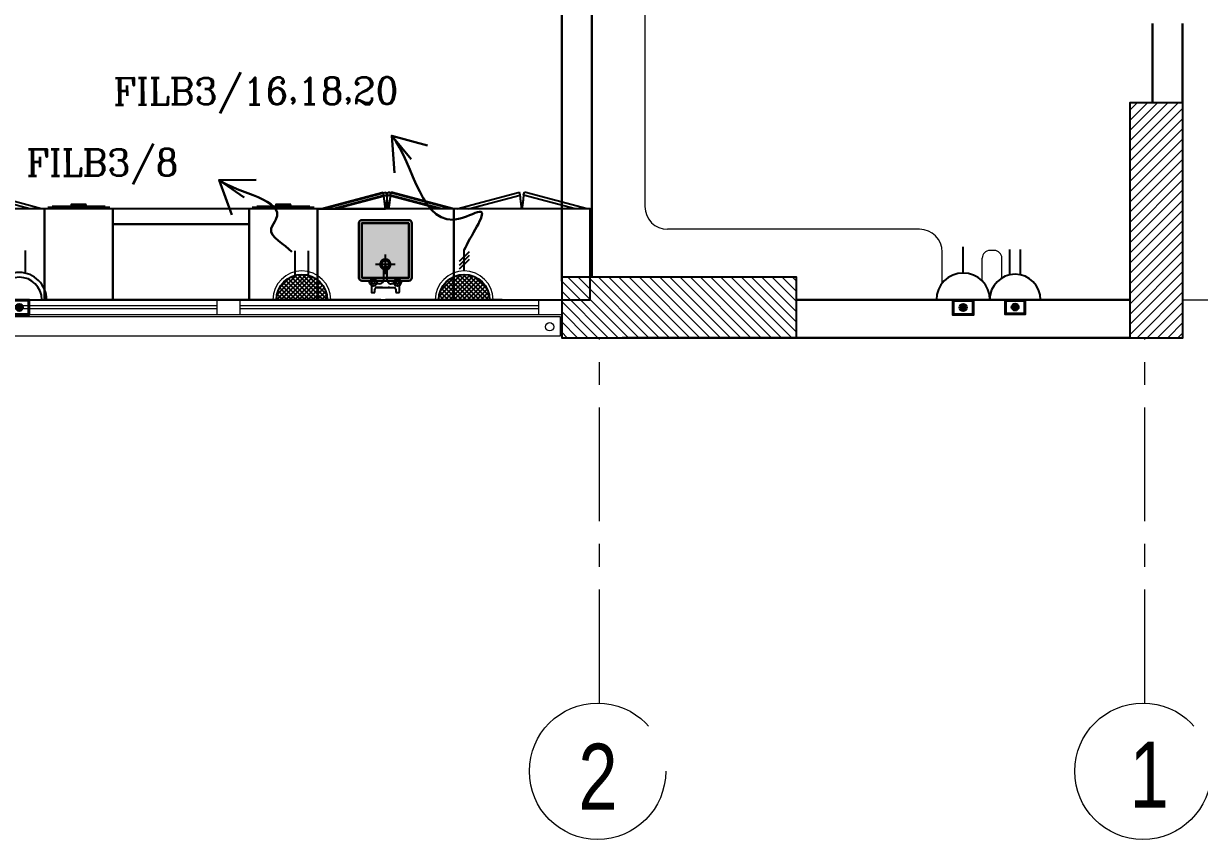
# Model space of a CAD drawing. Extents: x 1315 to 1416, y 473 to 837.
# Drawn here: x 1374.68 to 1382.45, y 610.29 to 615.68 of the extents above; entities that cross this region are included whole.
import ezdxf

# ---------------------------------------------------------------- set-up
doc = ezdxf.new("R2010")
doc.units = 0
doc.header["$MEASUREMENT"] = 0
for name, pattern in [('ACAD_ISO02W100', [15, 12, -3]), ('CENTERX2', [4, 2.5, -0.5, 0.5, -0.5]), ('DASHED', [19.049999999999997, 12.7, -6.349999999999998]), ('DASHED2', [0.375, 0.25, -0.125])]:
    doc.linetypes.add(name, pattern=pattern)
doc.layers.get('0').update_dxf_attribs({"color": 252, "linetype": 'CONTINUOUS', "lineweight": 30})
for name, color, linetype in [('-FUR', 252, 'CONTINUOUS'), ('E-SOCKETS', 6, 'CONTINUOUS'), ('POWER', 1, 'CONTINUOUS'), ('SAN', 252, 'CONTINUOUS'), ('WIRING', 4, 'CONTINUOUS')]:
    doc.layers.add(name, color=color, linetype=linetype)
for name, color, linetype, lineweight in [('axis', 252, 'CENTERX2', 5), ('Column', 252, 'CONTINUOUS', 25), ('elev', 252, 'CONTINUOUS', 9), ('Elevation', 252, 'CONTINUOUS', 18), ('hatch', 252, 'CONTINUOUS', 9), ('Socket', 3, 'CONTINUOUS', 15), ('txt in circle', 252, 'CONTINUOUS', 13), ('Wall', 252, 'CONTINUOUS', 30), ('WINDOW', 252, 'CONTINUOUS', 5), ('WIRRING', 3, 'CONTINUOUS', 5)]:
    doc.layers.add(name, color=color, linetype=linetype, lineweight=lineweight)
doc.styles.add('ARIAL', font='arial.ttf')
doc.styles.add('E80', font='romanc.shx')
doc.styles.add('SOSA2', font='SOSA.shx', dxfattribs={"width": 0.8})
doc.dimstyles.new('DIM-100-IN', dxfattribs={"dimtxt": 0.22, "dimasz": 0.1, "dimexe": 0.15, "dimexo": 0.15, "dimgap": 0, "dimtad": 0, "dimrnd": 0.05, "dimzin": 1, "dimdsep": 46, "dimtxsty": 'ARIAL', "dimblk": 'DOT', "dimcen": 0.2, "dimclrd": 256, "dimclre": 256, "dimclrt": 23, "dimadec": 0, "dimazin": 0, "dimtfac": 1, "dimtmove": 2, "dimatfit": 2, "dimldrblk": 'OPEN90', "dimfxl": 0.15, "dimfxlon": 1, "dimtolj": 1, "dimtzin": 0, "dimlwe": -1, "dimarcsym": 0})

# ---------------------------------------------------------------- blocks, each defined once
blk = doc.blocks.new('A$C11ED6BD5')
at = {"layer": 'axis', "color": 0, "ltscale": 0.3}
for p, q in [((-2.274e-13, 0.2499999999997726), (3.22171341332455, 0.2499999999997726)), ((-3.850000000000363, -2.411147639998716), (-3.850000000000363, -1.137e-13)), ((-0.2500000000004547, -2.411147639998716), (-0.2500000000004547, -1.137e-13))]:
    blk.add_line(p, q, dxfattribs=at)
at = {"layer": 'axis', "color": 0}
for centre in [(-3.863430785680976, -2.860947166450273), (-0.2634307856808391, -2.860947166450273)]:
    blk.add_circle(centre, 0.45, dxfattribs=at)
at = {"layer": 'txt in circle', "color": 0, "ltscale": 0.01, "char_height": 0.4354560000000001, "attachment_point": 5, "style": 'SOSA2'}
for s, insert in [('2', (-3.86048300434254, -2.896986387921629)), ('1', (-0.2220841288913107, -2.883116545375628))]:
    blk.add_mtext(s, dxfattribs=dict(at, insert=insert))
blk = doc.blocks.new('5')
at = {"layer": '-FUR', "linetype": 'ACAD_ISO02W100'}
for p, q in [((41999.78853774873, -66320.44784204697), (42000.68853774872, -66320.44784204697)), ((41999.80853774873, -66321.04784204697), (42000.22210122364, -66321.15865604609)), ((41999.88581181482, -66321.04784204697), (42000.22727760455, -66321.13933752957)), ((42000.59126368263, -66321.04784204697), (42000.24979789291, -66321.13933752957)), ((42000.66853774873, -66321.04784204697), (42000.25497427382, -66321.15865604609)), ((42000.22727760455, -66321.13933752957), (42000.22210122364, -66321.15865604609)), ((42000.24979789291, -66321.13933752957), (42000.25497427382, -66321.15865604609))]:
    blk.add_line(p, q, dxfattribs=at)
at = {"layer": '-FUR'}
blk.add_lwpolyline([(41999.78853774873, -66320.44784204697), (42000.68853774872, -66320.44784204697), (42000.68853774872, -66321.04784204697), (41999.78853774873, -66321.04784204697)], close=True, dxfattribs=at)
at = {"layer": '-FUR', "linetype": 'ACAD_ISO02W100'}
for centre, start, end in [((42001.75381514877, -66321.28076446554), 171.2611213296356, 174.7069094137794), ((41998.72326034871, -66321.28076446554), 5.29309058622053, 8.738878670364311)]:
    blk.add_arc(centre, 1.533074835783438, start, end, dxfattribs=at)
blk = doc.blocks.new('3')
at = {"layer": '-FUR', "linetype": 'ACAD_ISO02W100'}
blk.add_line((41990.01941317181, -66320.48022711033), (41990.46941317183, -66320.48022711033), dxfattribs=at)
at = {"layer": '-FUR'}
for p, q in [((41990.03941317181, -66321.09022711034), (41990.44941317182, -66321.09022711034)), ((41990.06941317183, -66321.09522711032), (41990.41941317181, -66321.09522711032))]:
    blk.add_line(p, q, dxfattribs=at)
blk.add_lwpolyline([(41990.01941317181, -66321.08022711032), (41990.46941317183, -66321.08022711032), (41990.46941317181, -66320.48022711033), (41990.01941317181, -66320.48022711033)], close=True, dxfattribs=at)
at = {"layer": '-FUR', "color": 1}
blk.add_lwpolyline([(41990.19441317181, -66321.11022711032), (41990.29441317183, -66321.11022711032), (41990.29441317183, -66321.10022711032), (41990.19441317181, -66321.10022711032)], close=True, dxfattribs=at)
blk = doc.blocks.new('ba7es')
at = {"layer": '-FUR', "linetype": 'ACAD_ISO02W100'}
blk.add_line((1323.889523409866, 576.6577940327383), (1322.989523409867, 576.6577940327383), dxfattribs=at)
for p, q in [((1323.889523409866, 577.2577940327384), (1322.989523409866, 577.2577940327384)), ((1322.989523409866, 577.2577940327384), (1322.989523409866, 576.6577940327383)), ((1323.889523409866, 576.6577940327383), (1323.889523409866, 577.2577940327384)), ((1322.989523409866, 576.6577940327383), (1322.989523409866, 576.7577940327385)), ((1322.989523409866, 576.7577940327385), (1323.889523409866, 576.7577940327385))]:
    blk.add_line(p, q)
blk = doc.blocks.new('YY5Y5')
at = {"layer": 'SAN', "color": 1}
for p, q in [((433.8299524483771, 542.0353399230077), (433.8299524483771, 538.5632871204119)), ((435.7349524483772, 542.4103399230077), (434.2049524483771, 542.4103399230077)), ((435.7349524483772, 540.5528399230077), (435.7349524483772, 542.4103399230077)), ((446.1798405755986, 539.5528399230077), (436.7349524483772, 539.5528399230077)), ((443.0364909099159, 539.5528399230077), (446.1649524483772, 539.5528399230077)), ((447.1649524483772, 542.4103399230077), (447.1649524483772, 540.5528399230075)), ((448.6949524483771, 542.4103399230077), (447.1649524483772, 542.4103399230077)), ((449.0699524483778, 538.5632871204116), (449.0699524483778, 542.0353399230077)), ((434.1620984389513, 537.5616067070109), (433.7030249017836, 538.0206802441787)), ((434.1620984389513, 536.1473931446377), (433.7030249017836, 535.68831960747)), ((435.5763120013245, 537.5616067070109), (436.0353855384922, 538.0206802441787)), ((435.5763120013245, 536.1473931446377), (436.0353855384922, 535.68831960747)), ((436.7200643211554, 537.6478399230076), (438.2474524483773, 537.6478399230076)), ((440.4974524483773, 535.3978399230076), (440.4974524483773, 528.7356687512626)), ((442.4024524483773, 528.7356687512623), (442.4024524483773, 535.3978399230076)), ((444.6524524483772, 537.6478399230076), (446.1798405755986, 537.6478399230076)), ((447.3235928954293, 537.5616067070109), (446.8645193582616, 538.0206802441787)), ((447.3235928954293, 536.1473931446377), (446.8645193582616, 535.68831960747)), ((448.7378064578025, 537.5616067070109), (449.1968799949703, 538.0206802441787)), ((448.7378064578025, 536.1473931446377), (449.1968799949703, 535.68831960747)), ((440.8724524483771, 528.3606687512623), (442.0274524483772, 528.3606687512623))]:
    blk.add_line(p, q, dxfattribs=at)
at = {"layer": 'SAN', "color": 1, "linetype": 'Continuous'}
blk.add_line((439.2287986022243, 539.5528399230077), (439.8634139868383, 539.5528399230077), dxfattribs=at)
at = {"layer": 'SAN', "color": 2, "linetype": 'DASHED'}
for points in [[(436.0563877093855, 527.0279867387471), (446.8435171873685, 527.0279867387471)], [(441.449952448377, 532.4215514777384), (441.449952448377, 521.6344219997557)]]:
    blk.add_lwpolyline(points, dxfattribs=at)
at = {"layer": 'SAN', "color": 1}
for centre, radius in [((434.869205220138, 536.8544999258244), 2), ((434.869205220138, 536.8544999258244), 1), ((434.869205220138, 536.8544999258244), 0.8), ((448.0306996766159, 536.8544999258244), 2), ((448.0306996766159, 536.8544999258244), 1), ((448.0306996766159, 536.8544999258244), 0.8)]:
    blk.add_circle(centre, radius, dxfattribs=at)
for centre, radius, start, end in [((434.2049524483771, 542.0353399230077), 0.375, 90, 180), ((436.7349524483772, 540.5528399230077), 1, 180, 269.9999999999993), ((446.1649524483772, 540.5528399230075), 1, 270, 0), ((448.6949524483771, 542.0353399230077), 0.375, 0, 90), ((438.2474524483773, 535.3978399230076), 2.25, 0, 90.00000000000038), ((444.6524524483772, 535.3978399230076), 2.25, 90.00000000000038, 180), ((441.449952448377, 527.0279867387471), 2.863051791674743, 109.431944475873, 70.56805552411734), ((441.449952448377, 527.0279867387471), 2.078403032943442, 117.2764679737789, 62.72353202620878), ((440.8724524483771, 528.7356687512626), 0.375, 179.9999999999995, 270), ((442.0274524483772, 528.7356687512623), 0.375, 270, 359.9999999999995)]:
    blk.add_arc(centre, radius, start, end, dxfattribs=at)
blk = doc.blocks.new('fd')
at = {"layer": '-FUR'}
h = blk.add_hatch(color=254, dxfattribs=at)
h.paths.add_polyline_path([(1322.663644972406, 576.6994484622995), (1322.353644972406, 576.6994484622998), (1322.353644972406, 577.0594484622998), (1322.663644972406, 577.0594484622997)], flags=16)
edge = h.paths.add_edge_path()
edge.add_line((1322.663644972406, 576.6794484622995), (1322.353644972406, 576.6794484622995))
edge.add_arc((1322.353644972406, 576.6994484622998), 0.0199999999999818, 180, 270, ccw=False)
edge.add_line((1322.333644972406, 576.6994484622998), (1322.333644972406, 577.0594484622998))
edge.add_arc((1322.353644972406, 577.0594484622998), 0.0199999999999818, 90, 180, ccw=False)
edge.add_line((1322.353644972406, 577.0794484622999), (1322.663644972406, 577.0794484622999))
edge.add_arc((1322.663644972406, 577.0594484622997), 0.0199999999999818, 0, 90, ccw=False)
edge.add_line((1322.683644972406, 577.0594484622997), (1322.683644972406, 576.6994484622995))
edge.add_arc((1322.663644972406, 576.6994484622995), 0.0199999999999818, -90, 0, ccw=False)
blk.add_hatch(color=253, dxfattribs=at).paths.add_polyline_path([(1322.663644972406, 577.0594484622997), (1322.663644972406, 576.6994484622995), (1322.353644972406, 576.6994484622998), (1322.353644972406, 577.0594484622998)])
h = blk.add_hatch(color=251, dxfattribs=at)
h.paths.add_polyline_path([(1322.633710555586, 577.0294484622997), (1322.663644972406, 577.0594484622997), (1322.663644972406, 576.6994484622995), (1322.633644972406, 576.7294484622993)])
h.paths.add_polyline_path([(1322.633644972406, 576.7294484622993), (1322.663644972406, 576.6994484622995), (1322.353644972406, 576.6994484622998), (1322.383644972406, 576.7294484622993)])
h = blk.add_hatch(color=252, dxfattribs=at)
h.paths.add_polyline_path([(1322.383644972406, 577.0294484622997), (1322.353644972406, 577.0594484622998), (1322.663644972406, 577.0594484622997), (1322.633710555586, 577.0294484622997)])
h.paths.add_polyline_path([(1322.383644972406, 576.7294484622993), (1322.353644972406, 576.6994484622998), (1322.353644972406, 577.0594484622998), (1322.383644972406, 577.0294484622997)])
for p, q in [((1322.478384221907, 577.2055755229043), (1322.059719286022, 577.2055755229043)), ((1322.478384221907, 577.2055755229043), (1322.959719286022, 577.2055755229043)), ((1322.059719286022, 576.6055755229042), (1322.509719286022, 576.6055755229042)), ((1322.959719286022, 576.6055755229042), (1322.509719286022, 576.6055755229042))]:
    blk.add_line(p, q, dxfattribs=at)
at = {"layer": '-FUR', "linetype": 'ACAD_ISO02W100'}
for p, q in [((1322.059719286022, 577.2055755229042), (1322.509719286022, 577.2055755229042)), ((1322.959719286022, 577.2055755229042), (1322.509719286022, 577.2055755229042)), ((1322.099719286021, 576.6055755229042), (1322.51328276094, 576.4947615237778)), ((1322.176993352126, 576.6055755229042), (1322.518459141842, 576.5140800403037)), ((1322.882445219924, 576.6055755229042), (1322.540979430208, 576.5140800403037)), ((1322.959719286022, 576.6055755229042), (1322.546155811111, 576.4947615237778)), ((1322.518459141842, 576.5140800403037), (1322.51328276094, 576.4947615237778)), ((1322.540979430208, 576.5140800403037), (1322.546155811111, 576.4947615237778))]:
    blk.add_line(p, q, dxfattribs=at)
for centre, start, end in [((1324.044996686052, 576.3726531043372), 171.2611213296332, 174.7069094138), ((1321.014441885998, 576.3726531043372), 5.293090586199872, 8.738878670366793)]:
    blk.add_arc(centre, 1.533074835783438, start, end, dxfattribs=at)
for p, q in [((1322.059719286022, 577.2055755229042), (1322.059719286022, 576.6055755229042)), ((1322.959719286022, 577.2055755229042), (1322.959719286022, 576.6055755229042))]:
    blk.add_line(p, q)
blk.add_lwpolyline([(1322.663644972406, 576.6794484622995), (1322.353644972406, 576.6794484622995, -0.4142135623730955), (1322.333644972406, 576.6994484622998), (1322.333644972406, 577.0594484622998, -0.4142135623730951), (1322.353644972406, 577.0794484622999), (1322.663644972406, 577.0794484622999, -0.4142135623730951), (1322.683644972406, 577.0594484622997), (1322.683644972406, 576.6994484622995, -0.4142135623730955)], format="xyb", close=True)
blk.add_lwpolyline([(1322.663644972406, 576.6794484622995), (1322.353644972406, 576.6794484622995, -0.4142135623730955), (1322.333644972406, 576.6994484622998), (1322.333644972406, 577.0594484622998, -0.4142135623730951), (1322.353644972406, 577.0794484622999), (1322.663644972406, 577.0794484622999, -0.4142135623730951), (1322.683644972406, 577.0594484622997), (1322.683644972406, 576.6994484622995, -0.4142135623730955)], format="xyb", close=True)
blk.add_lwpolyline([(1322.663644972406, 576.6994484622995), (1322.353644972406, 576.6994484622995), (1322.353644972406, 577.0594484622998), (1322.663644972406, 577.0594484622998)], close=True)
at = {"extrusion": (0, 0, -1), "xscale": 0.0121000000000322, "yscale": 0.0121000000000322, "zscale": -0.0121}
blk.add_blockref('YY5Y5', (-1327.850189397031, 570.5947215992311), dxfattribs=at)
blk = doc.blocks.new('juy')
blk.add_line((1322.959719286022, 577.2055755229042), (1322.959719286022, 576.6055755229042))
blk.add_blockref('fd', (0, 0))
blk = doc.blocks.new('LAB1')
h = blk.add_hatch(color=256)
h.set_gradient(color1=(255, 191, 127), color2=(255, 181, 107), one_color=1, tint=0.7099999785423279)
h.paths.add_polyline_path([(998.3215412501036, 470.2734759856602), (998.0115412501036, 470.2734759856598), (998.0115412501036, 469.9134759856598), (998.3215412501036, 469.9134759856599)], flags=0)
edge = h.paths.add_edge_path(flags=17)
edge.add_line((998.3215412501036, 470.2934759856601), (998.0115412501036, 470.2934759856599))
edge.add_arc((998.0115412501036, 470.2734759856598), 0.0199999999999818, 90, 180)
edge.add_line((997.9915412501036, 470.2734759856598), (997.9915412501036, 469.9134759856598))
edge.add_arc((998.0115412501036, 469.9134759856598), 0.0199999999999818, 180, 270)
edge.add_line((998.0115412501036, 469.8934759856598), (998.3215412501036, 469.8934759856601))
edge.add_arc((998.3215412501036, 469.9134759856599), 0.0199999999999818, 270, 360)
edge.add_line((998.3415412501037, 469.9134759856599), (998.3415412501037, 470.2734759856602))
edge.add_arc((998.3215412501036, 470.2734759856602), 0.0199999999999818, 360, 450)
edge = h.paths.add_edge_path(flags=0)
edge.add_line((998.1550160000893, 469.9805012568814), (998.1550160000893, 469.899888985704))
edge = h.paths.add_edge_path(flags=0)
edge.add_line((998.1780665000892, 469.899888985704), (998.1780665000892, 469.9805012568814))
edge = h.paths.add_edge_path(flags=0)
edge.add_line((998.1665412500893, 469.9359020758914), (998.1665412500893, 470.0664263425742))
edge = h.paths.add_edge_path(flags=0)
edge.add_line((998.2318033834313, 470.0011642092326), (998.1012791167473, 470.0011642092326))
edge = h.paths.add_edge_path(flags=0)
edge.add_arc((998.1665412500893, 470.0011642092326), 0.0346429266793566, -70.56805552366978, 250.56805552366978, ccw=False)
edge = h.paths.add_edge_path(flags=0)
edge.add_arc((998.1665412500893, 470.0011642092326), 0.0251486766986826, -62.72353202634997, 242.7235320263503, ccw=False)
edge = h.paths.add_edge_path(flags=0)
edge.add_arc((998.1595535000893, 469.9805012568814), 0.0045375000000121, 90, 180, ccw=False)
edge = h.paths.add_edge_path(flags=0)
edge.add_arc((998.1735290000893, 469.9805012568814), 0.0045375000000121, 0, 90, ccw=False)
edge = h.paths.add_edge_path(flags=0)
edge.add_line((998.1735290000893, 469.9850387568814), (998.1595535000893, 469.9850387568814))
edge = h.paths.add_edge_path(flags=16)
edge.add_arc((998.0869142086273, 469.88226339967), 0.0121000000000322, 0, 360, ccw=False)
edge = h.paths.add_edge_path(flags=16)
edge.add_line((998.2376122994988, 469.8908193917222), (998.232057509699, 469.8963741815219))
edge = h.paths.add_edge_path(flags=16)
edge.add_line((998.2547242836037, 469.8908193917222), (998.2602790734034, 469.8963741815219))
edge = h.paths.add_edge_path(flags=16)
edge.add_line((998.078358216575, 469.8908193917222), (998.0728034267752, 469.8963741815219))
edge = h.paths.add_edge_path(flags=16)
edge.add_line((998.0954702006798, 469.8908193917222), (998.1010249904796, 469.8963741815219))
h = blk.add_hatch(color=256)
h.set_gradient(color1=(255, 191, 127), color2=(255, 181, 107), one_color=1, tint=0.7099999785423279)
edge = h.paths.add_edge_path(flags=17)
edge.add_line((998.3215412501036, 470.2934759856601), (998.0115412501036, 470.2934759856599))
edge.add_arc((998.0115412501036, 470.2734759856598), 0.0199999999999818, 90, 180)
edge.add_line((997.9915412501036, 470.2734759856598), (997.9915412501036, 469.9134759856598))
edge.add_arc((998.0115412501036, 469.9134759856598), 0.0199999999999818, 180, 270)
edge.add_line((998.0115412501036, 469.8934759856598), (998.3215412501036, 469.8934759856601))
edge.add_arc((998.3215412501036, 469.9134759856599), 0.0199999999999818, 270, 360)
edge.add_line((998.3415412501037, 469.9134759856599), (998.3415412501037, 470.2734759856602))
edge.add_arc((998.3215412501036, 470.2734759856602), 0.0199999999999818, 360, 450)
h.paths.add_polyline_path([(998.3215412501036, 470.2734759856602), (998.0115412501036, 470.2734759856598), (998.0115412501036, 469.9134759856598), (998.3215412501036, 469.9134759856599)], flags=0)
edge = h.paths.add_edge_path(flags=0)
edge.add_line((998.1550160000893, 469.9805012568814), (998.1550160000893, 469.899888985704))
edge = h.paths.add_edge_path(flags=0)
edge.add_line((998.1780665000892, 469.899888985704), (998.1780665000892, 469.9805012568814))
edge = h.paths.add_edge_path(flags=0)
edge.add_line((998.1665412500893, 469.9359020758914), (998.1665412500893, 470.0664263425742))
edge = h.paths.add_edge_path(flags=0)
edge.add_line((998.2318033834313, 470.0011642092326), (998.1012791167473, 470.0011642092326))
edge = h.paths.add_edge_path(flags=0)
edge.add_arc((998.1665412500893, 470.0011642092326), 0.0346429266793566, -70.56805552366978, 250.56805552366978, ccw=False)
edge = h.paths.add_edge_path(flags=0)
edge.add_arc((998.1665412500893, 470.0011642092326), 0.0251486766986826, -62.72353202634997, 242.7235320263503, ccw=False)
edge = h.paths.add_edge_path(flags=0)
edge.add_arc((998.1595535000893, 469.9805012568814), 0.0045375000000121, 90, 180, ccw=False)
edge = h.paths.add_edge_path(flags=0)
edge.add_arc((998.1735290000893, 469.9805012568814), 0.0045375000000121, 0, 90, ccw=False)
edge = h.paths.add_edge_path(flags=0)
edge.add_line((998.1735290000893, 469.9850387568814), (998.1595535000893, 469.9850387568814))
edge = h.paths.add_edge_path(flags=16)
edge.add_arc((998.0869142086273, 469.88226339967), 0.0121000000000322, 0, 360, ccw=False)
edge = h.paths.add_edge_path(flags=16)
edge.add_line((998.2376122994988, 469.8908193917222), (998.232057509699, 469.8963741815219))
edge = h.paths.add_edge_path(flags=16)
edge.add_line((998.2547242836037, 469.8908193917222), (998.2602790734034, 469.8963741815219))
edge = h.paths.add_edge_path(flags=16)
edge.add_line((998.078358216575, 469.8908193917222), (998.0728034267752, 469.8963741815219))
edge = h.paths.add_edge_path(flags=16)
edge.add_line((998.0954702006798, 469.8908193917222), (998.1010249904796, 469.8963741815219))
h = blk.add_hatch(color=256)
h.set_gradient(color1=(255, 191, 127), color2=(255, 181, 107), one_color=1, tint=0.7099999785423279)
edge = h.paths.add_edge_path(flags=16)
edge.add_line((998.3215412501036, 470.2934759856601), (998.0115412501036, 470.2934759856599))
edge.add_arc((998.0115412501036, 470.2734759856598), 0.0199999999999818, 90, 180)
edge.add_line((997.9915412501036, 470.2734759856598), (997.9915412501036, 469.9134759856598))
edge.add_arc((998.0115412501036, 469.9134759856598), 0.0199999999999818, 180, 270)
edge.add_line((998.0115412501036, 469.8934759856598), (998.3215412501036, 469.8934759856601))
edge.add_arc((998.3215412501036, 469.9134759856599), 0.0199999999999818, 270, 360)
edge.add_line((998.3415412501037, 469.9134759856599), (998.3415412501037, 470.2734759856602))
edge.add_arc((998.3215412501036, 470.2734759856602), 0.0199999999999818, 360, 450)
edge = h.paths.add_edge_path()
edge.add_arc((998.0869142086273, 469.88226339967), 0.0242000000000644, 0, 360, ccw=False)
edge = h.paths.add_edge_path(flags=16)
edge.add_arc((998.0869142086273, 469.88226339967), 0.0121000000000322, 0, 360, ccw=False)
edge = h.paths.add_edge_path(flags=16)
edge.add_arc((998.0869142086273, 469.88226339967), 0.0096800000000258, 0, 360, ccw=False)
edge = h.paths.add_edge_path(flags=16)
edge.add_line((998.078358216575, 469.8908193917222), (998.0728034267752, 469.8963741815219))
edge = h.paths.add_edge_path(flags=16)
edge.add_line((998.078358216575, 469.8737074076176), (998.0728034267752, 469.8681526178178))
edge = h.paths.add_edge_path(flags=16)
edge.add_line((998.0954702006798, 469.8908193917222), (998.1010249904796, 469.8963741815219))
edge = h.paths.add_edge_path(flags=16)
edge.add_line((998.0954702006798, 469.8737074076176), (998.1010249904796, 469.8681526178178))
h = blk.add_hatch(color=256)
h.set_gradient(color1=(255, 191, 127), color2=(255, 181, 107), one_color=1, tint=0.7099999785423279)
edge = h.paths.add_edge_path(flags=16)
edge.add_line((998.3215412501036, 470.2934759856601), (998.0115412501036, 470.2934759856599))
edge.add_arc((998.0115412501036, 470.2734759856598), 0.0199999999999818, 90, 180)
edge.add_line((997.9915412501036, 470.2734759856598), (997.9915412501036, 469.9134759856598))
edge.add_arc((998.0115412501036, 469.9134759856598), 0.0199999999999818, 180, 270)
edge.add_line((998.0115412501036, 469.8934759856598), (998.3215412501036, 469.8934759856601))
edge.add_arc((998.3215412501036, 469.9134759856599), 0.0199999999999818, 270, 360)
edge.add_line((998.3415412501037, 469.9134759856599), (998.3415412501037, 470.2734759856602))
edge.add_arc((998.3215412501036, 470.2734759856602), 0.0199999999999818, 360, 450)
edge = h.paths.add_edge_path()
edge.add_arc((998.2461682915512, 469.88226339967), 0.0242000000000644, 0, 360, ccw=False)
edge = h.paths.add_edge_path(flags=16)
edge.add_arc((998.2461682915512, 469.88226339967), 0.0121000000000322, 0, 360, ccw=False)
edge = h.paths.add_edge_path(flags=16)
edge.add_arc((998.2461682915512, 469.88226339967), 0.0096800000000258, 0, 360, ccw=False)
edge = h.paths.add_edge_path(flags=16)
edge.add_line((998.2376122994988, 469.8908193917222), (998.232057509699, 469.8963741815219))
edge = h.paths.add_edge_path(flags=16)
edge.add_line((998.2376122994988, 469.8737074076176), (998.232057509699, 469.8681526178178))
edge = h.paths.add_edge_path(flags=16)
edge.add_line((998.2547242836037, 469.8908193917222), (998.2602790734034, 469.8963741815219))
edge = h.paths.add_edge_path(flags=16)
edge.add_line((998.2547242836037, 469.8737074076176), (998.2602790734034, 469.8681526178178))
h = blk.add_hatch(color=256)
h.set_gradient(color1=(255, 191, 127), color2=(255, 181, 107), one_color=1, tint=0.7099999785423279)
edge = h.paths.add_edge_path(flags=16)
edge.add_line((998.3215412501036, 470.2934759856601), (998.0115412501036, 470.2934759856599))
edge.add_arc((998.0115412501036, 470.2734759856598), 0.0199999999999818, 90, 180)
edge.add_line((997.9915412501036, 470.2734759856598), (997.9915412501036, 469.9134759856598))
edge.add_arc((998.0115412501036, 469.9134759856598), 0.0199999999999818, 180, 270)
edge.add_line((998.0115412501036, 469.8934759856598), (998.3215412501036, 469.8934759856601))
edge.add_arc((998.3215412501036, 469.9134759856599), 0.0199999999999818, 270, 360)
edge.add_line((998.3415412501037, 469.9134759856599), (998.3415412501037, 470.2734759856602))
edge.add_arc((998.3215412501036, 470.2734759856602), 0.0199999999999818, 360, 450)
edge = h.paths.add_edge_path(flags=0)
edge.add_line((998.1550160000893, 469.9805012568814), (998.1550160000893, 469.899888985704))
edge = h.paths.add_edge_path()
edge.add_arc((998.1277910000892, 469.899888985704), 0.0272250000000725, 270, 360, ccw=False)
h = blk.add_hatch(color=256)
h.set_gradient(color1=(255, 191, 127), color2=(255, 181, 107), one_color=1, tint=0.7099999785423279)
edge = h.paths.add_edge_path(flags=16)
edge.add_line((998.3215412501036, 470.2934759856601), (998.0115412501036, 470.2934759856599))
edge.add_arc((998.0115412501036, 470.2734759856598), 0.0199999999999818, 90, 180)
edge.add_line((997.9915412501036, 470.2734759856598), (997.9915412501036, 469.9134759856598))
edge.add_arc((998.0115412501036, 469.9134759856598), 0.0199999999999818, 180, 270)
edge.add_line((998.0115412501036, 469.8934759856598), (998.3215412501036, 469.8934759856601))
edge.add_arc((998.3215412501036, 469.9134759856599), 0.0199999999999818, 270, 360)
edge.add_line((998.3415412501037, 469.9134759856599), (998.3415412501037, 470.2734759856602))
edge.add_arc((998.3215412501036, 470.2734759856602), 0.0199999999999818, 360, 450)
edge = h.paths.add_edge_path(flags=0)
edge.add_line((998.1780665000892, 469.899888985704), (998.1780665000892, 469.9805012568814))
edge = h.paths.add_edge_path()
edge.add_arc((998.2052915000893, 469.899888985704), 0.0272250000000725, 180, 270, ccw=False)
h = blk.add_hatch(color=256)
h.set_gradient(color1=(255, 191, 127), color2=(255, 181, 107), one_color=1, tint=0.7099999785423279)
edge = h.paths.add_edge_path(flags=16)
edge.add_line((998.3215412501036, 470.2934759856601), (998.0115412501036, 470.2934759856599))
edge.add_arc((998.0115412501036, 470.2734759856598), 0.0199999999999818, 90, 180)
edge.add_line((997.9915412501036, 470.2734759856598), (997.9915412501036, 469.9134759856598))
edge.add_arc((998.0115412501036, 469.9134759856598), 0.0199999999999818, 180, 270)
edge.add_line((998.0115412501036, 469.8934759856598), (998.3215412501036, 469.8934759856601))
edge.add_arc((998.3215412501036, 469.9134759856599), 0.0199999999999818, 270, 360)
edge.add_line((998.3415412501037, 469.9134759856599), (998.3415412501037, 470.2734759856602))
edge.add_arc((998.3215412501036, 470.2734759856602), 0.0199999999999818, 360, 450)
h.paths.add_polyline_path([(998.3215412501036, 470.2734759856602), (998.0115412501036, 470.2734759856598), (998.0115412501036, 469.9134759856598), (998.3215412501036, 469.9134759856599)], flags=0)
edge = h.paths.add_edge_path(flags=17)
edge.add_line((998.3215412501036, 470.2934759856601), (998.0115412501036, 470.2934759856599))
edge.add_arc((998.0115412501036, 470.2734759856598), 0.0199999999999818, 90, 180)
edge.add_line((997.9915412501036, 470.2734759856598), (997.9915412501036, 469.9134759856598))
edge.add_arc((998.0115412501036, 469.9134759856598), 0.0199999999999818, 180, 270)
edge.add_line((998.0115412501036, 469.8934759856598), (998.3215412501036, 469.8934759856601))
edge.add_arc((998.3215412501036, 469.9134759856599), 0.0199999999999818, 270, 360)
edge.add_line((998.3415412501037, 469.9134759856599), (998.3415412501037, 470.2734759856602))
edge.add_arc((998.3215412501036, 470.2734759856602), 0.0199999999999818, 360, 450)
edge = h.paths.add_edge_path(flags=0)
edge.add_line((998.1550160000893, 469.9805012568814), (998.1550160000893, 469.899888985704))
edge = h.paths.add_edge_path(flags=0)
edge.add_line((998.1780665000892, 469.899888985704), (998.1780665000892, 469.9805012568814))
edge = h.paths.add_edge_path(flags=0)
edge.add_line((998.1665412500893, 469.9359020758914), (998.1665412500893, 470.0664263425742))
edge = h.paths.add_edge_path(flags=0)
edge.add_line((998.2318033834313, 470.0011642092326), (998.1012791167473, 470.0011642092326))
edge = h.paths.add_edge_path(flags=0)
edge.add_arc((998.1665412500893, 470.0011642092326), 0.0346429266793566, -70.56805552366978, 250.56805552366978, ccw=False)
edge = h.paths.add_edge_path(flags=0)
edge.add_arc((998.1665412500893, 470.0011642092326), 0.0251486766986826, -62.72353202634997, 242.7235320263503, ccw=False)
edge = h.paths.add_edge_path(flags=0)
edge.add_arc((998.1595535000893, 469.9805012568814), 0.0045375000000121, 90, 180, ccw=False)
edge = h.paths.add_edge_path(flags=0)
edge.add_arc((998.1735290000893, 469.9805012568814), 0.0045375000000121, 0, 90, ccw=False)
edge = h.paths.add_edge_path(flags=0)
edge.add_line((998.1735290000893, 469.9850387568814), (998.1595535000893, 469.9850387568814))
edge = h.paths.add_edge_path(flags=16)
edge.add_arc((998.2461682915512, 469.88226339967), 0.0121000000000322, 0, 360, ccw=False)
edge = h.paths.add_edge_path(flags=16)
edge.add_arc((998.0869142086273, 469.88226339967), 0.0121000000000322, 0, 360, ccw=False)
edge = h.paths.add_edge_path(flags=16)
edge.add_line((998.2376122994988, 469.8908193917222), (998.232057509699, 469.8963741815219))
edge = h.paths.add_edge_path(flags=16)
edge.add_line((998.2547242836037, 469.8908193917222), (998.2602790734034, 469.8963741815219))
edge = h.paths.add_edge_path(flags=16)
edge.add_line((998.078358216575, 469.8908193917222), (998.0728034267752, 469.8963741815219))
edge = h.paths.add_edge_path(flags=16)
edge.add_line((998.0954702006798, 469.8908193917222), (998.1010249904796, 469.8963741815219))
at = {"xscale": -1, "rotation": 180}
for name, p in [('5', (-41004.77092218502, -65850.68049312188)), ('5', (-41002.07092218501, -65850.68049312188)), ('juy', (-324.3421037223029, 1046.972924447959)), ('5', (-41001.17092218502, -65850.68049312188)), ('ba7es', (-326.6219078461513, 1047.025142957794))]:
    blk.add_blockref(name, p, dxfattribs=at)
at = {"rotation": 180}
for p in [(42986.38702873554, -65850.71287818522), (42987.73702873553, -65850.71287818522)]:
    blk.add_blockref('3', p, dxfattribs=at)
blk = doc.blocks.new('220v outlet')
at = {"layer": 'E-SOCKETS'}
blk.add_hatch(color=2, dxfattribs=at).paths.add_polyline_path([(100.5608553812291, -42.97531660401197, 1), (100.4641076379598, -42.97531660401197, 1)])
at = {"layer": 'E-SOCKETS', "color": 2}
for p, q in [((100.5124815095947, -42.52047558899636), (100.5124815096038, -42.17547877504946)), ((100.865947448831, -42.87394152823263), (100.1590155703579, -42.87394152823263)), ((100.865947448831, -42.87394152823263), (100.1590155703579, -42.87394152823263))]:
    blk.add_line(p, q, dxfattribs=at)
for points in [[(100.3741507596271, -42.87394152823286), (100.6508122595619, -42.87394152823286), (100.6508122595619, -43.07669167979154), (100.3741507596271, -43.07669167979154)], [(100.3874403537175, -42.88723112232328), (100.6375226654714, -42.88723112232328), (100.6375226654714, -43.06340208570095), (100.3874403537175, -43.06340208570095)]]:
    blk.add_lwpolyline(points, close=True, dxfattribs=at)
blk.add_circle((100.5124815095947, -42.97531660401197), 0.0483738716346579, dxfattribs=at)
blk.add_arc((100.5124815095947, -42.87394152823286), 0.3534659392366183, 0, 180, dxfattribs=at)
blk = doc.blocks.new('DOUBLEX POWER SOCKET')
at = {"layer": 'POWER', "ltscale": 0.05}
h = blk.add_hatch(dxfattribs=at)
h.set_pattern_fill('ANSI37', color=213, scale=0.0001777777778695, angle=-90.00000000000001, style=0)
h.set_pattern_definition([(135.0000000121108, (-134.8048930804125, -140.6614732457195), (0.0117851071321364, 0.0117851071271542), []), (44.99999998788918, (-134.8048930804125, -140.6614732457195), (0.0117851071321362, -0.0117851071271542), [])])
edge = h.paths.add_edge_path()
edge.add_line((112.7597572689701, -131.9321210889915), (112.4930906021954, -131.9321210889915))
edge.add_ellipse((112.6264239355841, -131.9321210889915), major_axis=(0.1333333316570743, -2.14894252795e-05), ratio=0.9999999995778004, start_angle=0.009234400335117243, end_angle=180.0092344003351, ccw=False)
at = {"color": 7}
blk.add_arc((112.6264239355841, -131.9321210889915), 0.1515321598517886, 0, 180, dxfattribs=at)
at = {"layer": 'POWER', "color": 6}
for p, q in [((112.5917736113942, -131.8033432024443), (112.5917736113942, -131.6746795746233)), ((112.6610742597741, -131.8033432024443), (112.6610742597741, -131.6746795746233)), ((112.8264239356676, -131.9321210889915), (112.4264239354997, -131.9321210889915))]:
    blk.add_line(p, q, dxfattribs=at)
at = {"layer": 'POWER', "color": 6, "extrusion": (0, 0, -1)}
blk.add_ellipse((112.6264239355841, -131.9321210889915), major_axis=(0.1333333316570743, -2.14894252795e-05), ratio=0.9999999995778004, start_param=3.141431482899498, end_param=6.283024136489291, dxfattribs=at)
blk = doc.blocks.new('DOPLEX SOCKET WP')
at = {"layer": 'E-SOCKETS'}
blk.add_hatch(color=2, dxfattribs=at).paths.add_polyline_path([(48.2532611035053, -124.29059782744, -1), (48.30099661166494, -124.29059782744, -1)])
at = {"layer": 'E-SOCKETS', "color": 2}
for p, q in [((48.2373361917759, -124.0647439479652), (48.2373361917759, -123.9156313312499)), ((48.31733619177592, -124.0647439479652), (48.31733619177592, -123.9156313312499)), ((48.09675518880148, -124.2405791852421), (48.45750252631127, -124.2405791852421)), ((48.1027281362556, -124.2405791852421), (48.4515295789145, -124.2405791852421))]:
    blk.add_line(p, q, dxfattribs=at)
for points in [[(48.34538149497138, -124.2405791852421), (48.2088762201988, -124.2405791852421), (48.2088762201988, -124.3406164696096), (48.34538149497138, -124.3406164696096)], [(48.33882438564699, -124.2471362945363), (48.21543332946589, -124.2471362945363), (48.21543332946589, -124.3340593603151), (48.33882438564699, -124.3340593603151)]]:
    blk.add_lwpolyline(points, close=True, dxfattribs=at)
blk.add_circle((48.27712885755642, -124.29059782744), 0.0238677540622166, dxfattribs=at)
at = {"layer": 'E-SOCKETS', "color": 7, "linetype": 'DASHED'}
blk.add_arc((48.27712885755642, -124.2405791852421), 0.1803736687914216, 0, 180, dxfattribs=at)
at = {"layer": 'E-SOCKETS', "color": 2}
blk.add_arc((48.27712885755642, -124.2405791852421), 0.1491126167452952, 0, 180, dxfattribs=at)
blk = doc.blocks.new('INDUSTRIAL SOCKET 3PH')
at = {"layer": 'POWER', "ltscale": 0.05}
h = blk.add_hatch(dxfattribs=at)
h.set_pattern_fill('ANSI37', color=213, scale=0.0002237404702167, angle=-1.27e-14, style=0)
h.set_pattern_definition([(225.0000000121108, (63.92909425700125, -429.5095743840923), (-0.0148320304246305, 0.0148320304309008), []), (134.9999999878892, (63.92909425700125, -429.5095743840923), (0.0148320304246305, 0.0148320304309006), [])])
edge = h.paths.add_edge_path()
edge.add_line((52.94285413385614, -117.93952360495), (52.94285413385614, -118.2751343102379))
edge.add_ellipse((52.94285413385614, -118.1073289575922), major_axis=(2.70453043926e-05, 0.1678053504663068), ratio=0.9999999995778004, start_angle=0.009234400335117243, end_angle=180.0092344003351, ccw=False)
at = {"color": 7}
blk.add_arc((52.94285413385614, -118.1073289575922), 0.1907093063289301, 90, 270, dxfattribs=at)
at = {"layer": 'POWER', "color": 6}
for p, q in [((52.94285413385614, -117.8556209286232), (52.94285413385614, -118.3590369865624)), ((52.75214482752722, -118.1073289575922), (52.61362066760647, -118.1070082105952)), ((52.68757876589885, -118.138293314273), (52.62327078092896, -118.0719482234652)), ((52.71310910172287, -118.1383524287159), (52.648801116753, -118.0720073379082)), ((52.7386394375469, -118.1384115431589), (52.67433145257703, -118.0720664523511))]:
    blk.add_line(p, q, dxfattribs=at)
at = {"layer": 'POWER', "color": 6, "extrusion": (0, 0, -1)}
blk.add_ellipse((52.94285413385614, -118.1073289575922), major_axis=(2.70453043926e-05, 0.1678053504663068), ratio=0.9999999995778004, start_param=3.141431482899498, end_param=6.283024136489291, dxfattribs=at)
blk = doc.blocks.new('_Dot')
at = {"color": 0, "linetype": 'ByBlock', "lineweight": -2}
blk.add_line((-0.5, 0), (-1, 0), dxfattribs=at)
at = {"color": 0, "linetype": 'ByBlock', "const_width": 0.5}
blk.add_lwpolyline([(-0.25, 0, 1), (0.25, 0, 1)], format="xyb", close=True, dxfattribs=at)
blk = doc.blocks.new('A$C14C34A6D')
at = {"layer": 'E-SOCKETS'}
blk.add_hatch(color=2, dxfattribs=at).paths.add_polyline_path([(0.0465133381102305, -0.0974760344029164, 1), (-0.0465133381104579, -0.0974760344029164, 1)])
at = {"layer": 'E-SOCKETS', "color": 2}
for p, q in [((-0.0700000000002774, 0.3325843674946611), (-0.0699999999912961, 0.6715988011397656)), ((0.069999999999709, 0.3325843674948032), (0.0700000000086902, 0.671598801136071)), ((0.3398710954196531, 2.842e-13), (-0.3398710954199373, 0)), ((0.3398710954196531, 2.842e-13), (-0.3398710954199373, 0))]:
    blk.add_line(p, q, dxfattribs=at)
for points in [[(-0.1330103365071409, 0), (0.1330103365071409, 0), (0.1330103365071409, -0.1949520688063728), (-0.1330103365071409, -0.1949520688063728)], [(-0.1202318806509766, -0.0127784558561075), (0.1202318806507492, -0.0127784558561075), (0.1202318806507492, -0.1821736129500095), (-0.1202318806509766, -0.1821736129500095)]]:
    blk.add_lwpolyline(points, close=True, dxfattribs=at)
blk.add_circle((0, -0.0974760344029164), 0.0465133381102479, dxfattribs=at)
blk.add_arc((0, 0), 0.3398710954198252, 0, 180, dxfattribs=at)

msp = doc.modelspace()

# ---------------------------------------------------------------- hatches: boundary and pattern name
at = {"layer": 'hatch'}
h = msp.add_hatch(dxfattribs=at)
h.set_pattern_fill('ANSI31', color=256, scale=0.015, style=0)
h.set_pattern_definition([(45, (1560.843480339304, 299.5324071868721), (-0.0336759604540093, 0.0336759604540093), [])])
h.paths.add_polyline_path([(1381.986320405785, 613.6044720283455), (1382.336320405785, 613.6044720283455), (1382.336320405785, 615.1544720283454), (1381.986320405785, 615.1544720283454)])
h = msp.add_hatch(dxfattribs=at)
h.set_pattern_fill('ANSI31', color=256, scale=0.015, angle=-90.00000000000001, style=0)
h.set_pattern_definition([(315, (1064.164255564311, 431.3973120948261), (0.0336759604540093, 0.0336759604540093), [])])
h.paths.add_polyline_path([(1378.236320405785, 614.0044720283455), (1378.236320405785, 613.6044720283455), (1379.786320405785, 613.6044720283455), (1379.786320405785, 614.0044720283455)])

# ---------------------------------------------------------------- linework, layer by layer
at = {"layer": 'Column'}
for points in [[(1381.986320405785, 613.6044720283455), (1382.336320405785, 613.6044720283455), (1382.336320405785, 615.1544720283454), (1381.986320405785, 615.1544720283454)], [(1378.236320405785, 614.0044720283455), (1378.236320405785, 613.6044720283455), (1379.786320405785, 613.6044720283455), (1379.786320405785, 614.0044720283455)]]:
    msp.add_lwpolyline(points, close=True, dxfattribs=at)
at = {"layer": 'elev', "linetype": 'Continuous'}
for points in [[(1375.961320405784, 613.8544720283485), (1376.111320405783, 613.8544720283485), (1376.111320405783, 613.7544720283486), (1375.961320405784, 613.7544720283486)], [(1378.086320405784, 613.8544720283456), (1378.236320405784, 613.8544720283456), (1378.236320405784, 613.7544720283457), (1378.086320405784, 613.7544720283457)]]:
    msp.add_lwpolyline(points, close=True, dxfattribs=at)
at = {"layer": 'Elevation'}
msp.add_lwpolyline([(1371.536320405784, 613.7444720282936), (1378.226320405784, 613.7444720282936), (1378.226320405784, 613.6144720282908), (1371.536320405784, 613.6144720282908)], close=True, dxfattribs=at)
msp.add_circle((1378.157075032617, 613.6765167770301), 0.0273321334278762, dxfattribs=at)
at = {"layer": 'Wall', "linetype": 'Continuous'}
for p, q in [((1378.236320668061, 617.0044720283453), (1378.236320668212, 613.9783117666543)), ((1382.13632040581, 615.677629680515), (1382.13632040581, 615.1544720283454)), ((1382.13632040581, 615.677629680515), (1382.13632040581, 615.1544720283454)), ((1382.13632040581, 615.677629680515), (1382.13632040581, 615.1544720283454)), ((1382.33511508455, 615.6776296759014), (1382.33511508455, 615.1544720283454)), ((1381.986320301159, 613.8544720283455), (1379.786320405784, 613.8544720283455)), ((1381.986320405784, 613.6044720283456), (1378.636320405784, 613.6044720283456))]:
    msp.add_line(p, q, dxfattribs=at)
msp.add_lwpolyline([(1378.436320668061, 617.0044720283453), (1378.43632066821, 614.0044720283455)], dxfattribs=at)
at = {"layer": 'WINDOW', "linetype": 'Continuous'}
for p, q in [((1375.961320405784, 613.8544720283485), (1373.711320405784, 613.8544720283455)), ((1378.086320405784, 613.8544720283456), (1376.111320405783, 613.8544720283456)), ((1375.961320405784, 613.8144720283483), (1373.711320405784, 613.8144720283483)), ((1375.961320405784, 613.7944720283482), (1373.711320405784, 613.7944720283482)), ((1375.961320405784, 613.7544720283486), (1373.711320405784, 613.7544720283486)), ((1378.086320405784, 613.8144720283453), (1376.111320405783, 613.8144720283453)), ((1378.086320405784, 613.7944720283455), (1376.111320405783, 613.7944720283455)), ((1378.086320405784, 613.7544720283457), (1376.111320405783, 613.7544720283457))]:
    msp.add_line(p, q, dxfattribs=at)
at = {"layer": 'WIRRING', "color": 3}
for p, q in [((1378.785552044677, 616.299784539013), (1378.785552044677, 614.4696357390833)), ((1380.748348450595, 613.9649179271568), (1380.748348450595, 614.1696357390832))]:
    msp.add_line(p, q, dxfattribs=at)
at = {"layer": 'WIRRING', "linetype": 'Continuous'}
for p, q in [((1380.598348450595, 614.3196357390832), (1378.935552044677, 614.3196357390832)), ((1381.091505167542, 614.1800681107458), (1381.062560370848, 614.1800681107458))]:
    msp.add_line(p, q, dxfattribs=at)
at = {"layer": 'WIRRING'}
msp.add_line((1380.886320353475, 614.1693909124828), (1380.886320353475, 614.1696357390832), dxfattribs=at)
at = {"layer": 'WIRRING', "color": 3, "linetype": 'Continuous'}
for p, q in [((1381.012560370848, 613.974687113929), (1381.012560370848, 614.1300681107455)), ((1381.141505167542, 613.9999052604119), (1381.141505167542, 614.1300681107455))]:
    msp.add_line(p, q, dxfattribs=at)
at = {"layer": 'WIRRING', "color": 3}
for centre, start, end in [((1378.935552044677, 614.4696357390833), 180, 270), ((1380.598348450595, 614.1696357390832), 0, 90)]:
    msp.add_arc(centre, 0.15, start, end, dxfattribs=at)
at = {"layer": 'WIRRING', "color": 3, "linetype": 'Continuous'}
for centre, start, end in [((1381.062560370848, 614.1300681107455), 90, 180), ((1381.091505167542, 614.1300681107455), 0, 90)]:
    msp.add_arc(centre, 0.05, start, end, dxfattribs=at)

# ---------------------------------------------------------------- block references
at = {"color": 3}
msp.add_blockref('LAB1', (378.9059588494363, 144.0871231032903), dxfattribs=at)
at = {"layer": 'axis'}
msp.add_blockref('A$C11ED6BD5', (1382.336320405785, 613.6044720283455), dxfattribs=at)
at = {"layer": 'Socket', "color": 3, "linetype": 'DASHED2', "xscale": 0.4950000000000046, "yscale": 0.4950000000000046, "zscale": 0.4950000000000046}
msp.add_blockref('A$C14C34A6D', (1381.229378002274, 613.8544720283455), dxfattribs=at)
at = {"layer": 'WIRRING', "linetype": 'Continuous'}
msp.add_blockref('DOPLEX SOCKET WP', (1326.378817879436, 738.0950512135892), dxfattribs=at)
at = {"layer": 'WIRRING', "linetype": 'Continuous', "xscale": 1.258540144319567, "yscale": 1.258540144319567, "zscale": 1.258540144319567}
msp.add_blockref('DOUBLEX POWER SOCKET', (1234.776160665971, 779.8963427440718), dxfattribs=at)
at = {"layer": 'WIRRING', "linetype": 'Continuous', "rotation": 270}
msp.add_blockref('INDUSTRIAL SOCKET 3PH', (1495.699992651204, 666.7973261622019), dxfattribs=at)
at = {"layer": 'WIRRING', "color": 3, "linetype": 'Continuous', "xscale": 0.5, "yscale": 0.5, "zscale": 0.5}
msp.add_blockref('220v outlet', (1330.630079598674, 635.291442792462), dxfattribs=at)

# ---------------------------------------------------------------- texts
at = {"layer": 'WIRING', "color": 7, "extrusion": (5.961400285249998e-05, -0.0211733752347225, 0.9997758171847029), "style": 'E80'}
for s, p in [('FILB3/16,18,20', (1377.003115279439, 611.1285046123422, -13.01815695639824)), ('FILB3/8', (1376.426555360853, 610.6616901779182, -12.93271964903483))]:
    msp.add_text(s, height=0.1764, dxfattribs=at).set_placement(p)

# ---------------------------------------------------------------- leaders
at = {"layer": 'WIRRING', "color": 6, "linetype": 'ByBlock', "path_type": 1}
for points in [[(1377.114657825163, 614.9373002649642), (1377.567116815924, 614.3910442564897), (1377.702355617512, 614.4356776728002), (1377.592984440608, 614.1837054945953)], [(1375.974992880877, 614.6442230629414), (1376.350535115598, 614.3847859527671), (1376.319577696683, 614.3254982645412), (1376.454353298382, 614.1703873391999)]]:
    msp.add_leader(points, dimstyle='DIM-100-IN', override={"dimasz": 0.2, "dimgap": 0.1, "dimtad": 0, "dimfxl": 1.25, "dimfxlon": 1}, dxfattribs=at)

doc.saveas('drawing.dxf')
